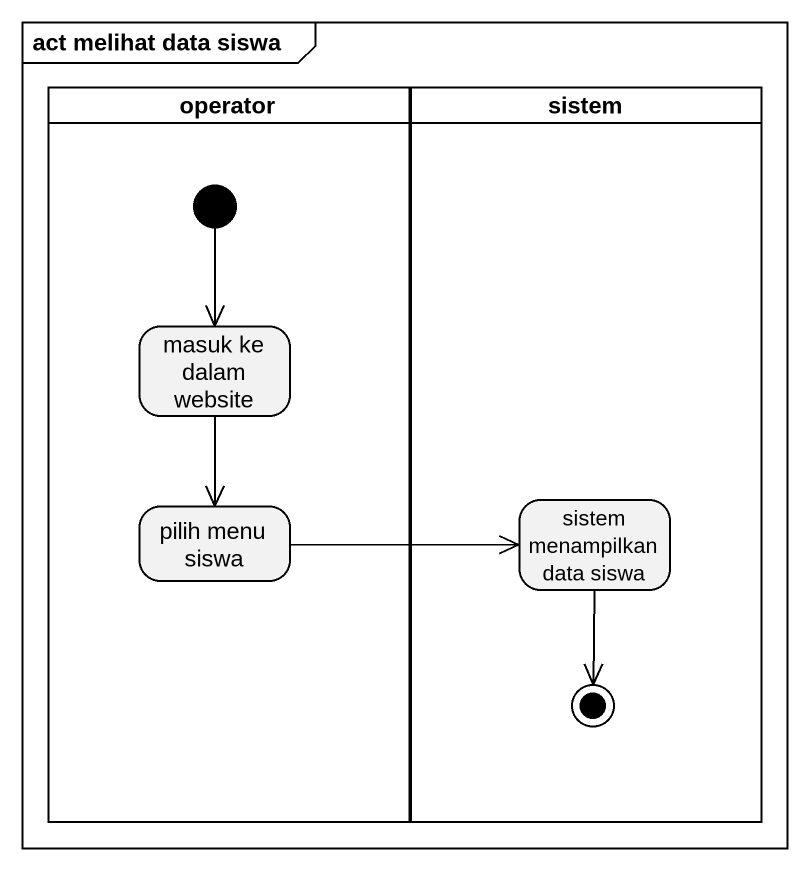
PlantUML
@startuml
mainframe act melihat data siswa
hide empty description
state operator <<partition>> {
  state "masuk ke dalam website" as masuk_ke_dalam_website
  state "pilih menu siswa" as pilih_menu_siswa
  [*] --> masuk_ke_dalam_website
}
state sistem <<partition>> {
  state "sistem menampilkan data siswa" as sistem_menampilkan_data
  sistem_menampilkan_data --> [*]
}
masuk_ke_dalam_website --> pilih_menu_siswa
pilih_menu_siswa -right-> sistem_menampilkan_data
@enduml
